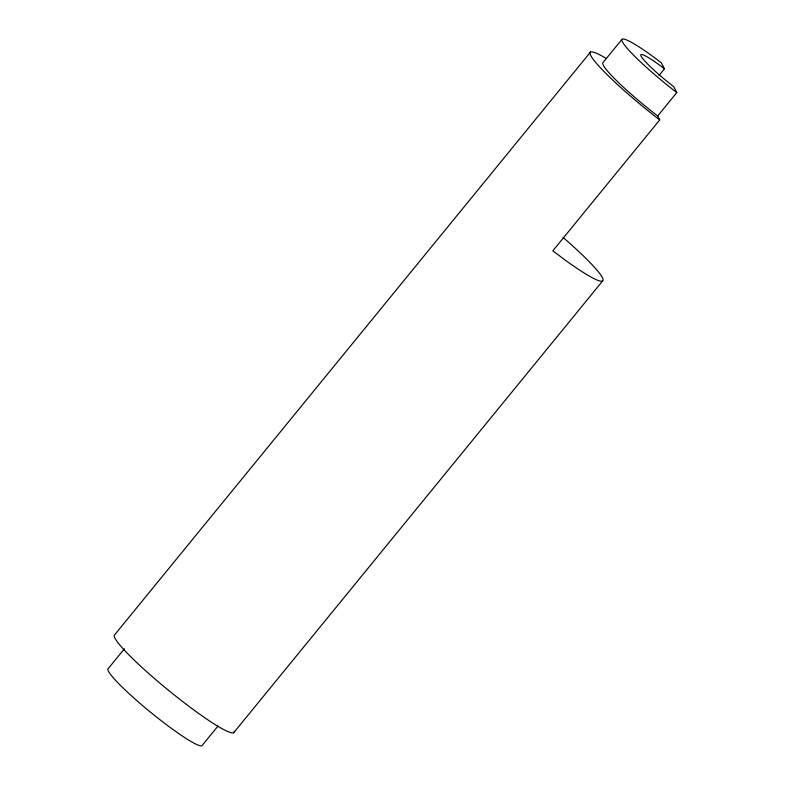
<?xml version="1.0" encoding="UTF-8"?>
<svg xmlns="http://www.w3.org/2000/svg" width="785" height="785" viewBox="0 0 785 785"><rect width="100%" height="100%" fill="white"/><g stroke="black" fill="none" stroke-linecap="round" stroke-linejoin="round"><path stroke-width="1.18" d="M590.556 52.026L114.787 634.643A77.165 8.723 39.2 0 0 171.11 692.419A77.165 8.723 39.2 0 0 234.205 731.267M622.054 39.26L602.958 62.633A60.759 6.869 39.2 0 0 657.702 115.964L659.743 119.889L552.826 250.817L565.583 260.394A77.165 8.723 39.2 0 0 603.086 279.745A77.165 8.723 39.2 0 0 563.09 237.453M124.393 648.803L108.359 668.447A60.759 6.869 39.2 0 0 148.375 710.435A60.759 6.869 39.2 0 0 201.912 745.75L217.945 726.115M659.076 75.399L664.463 68.795L661.382 62.849A60.759 6.869 39.2 0 0 622.466 41.88A60.759 6.869 39.2 0 0 676.798 92.581L657.702 115.964M233.665 732.788L602.517 281.099M659.743 119.889L657.33 118.084A77.165 8.723 39.2 0 1 596.423 63.32A77.165 8.723 39.2 0 1 606.413 58.551M676.798 92.581L673.716 86.635A36.453 4.121 39.2 0 1 641.11 56.216A36.453 4.121 39.2 0 1 664.463 68.795"/></g></svg>
